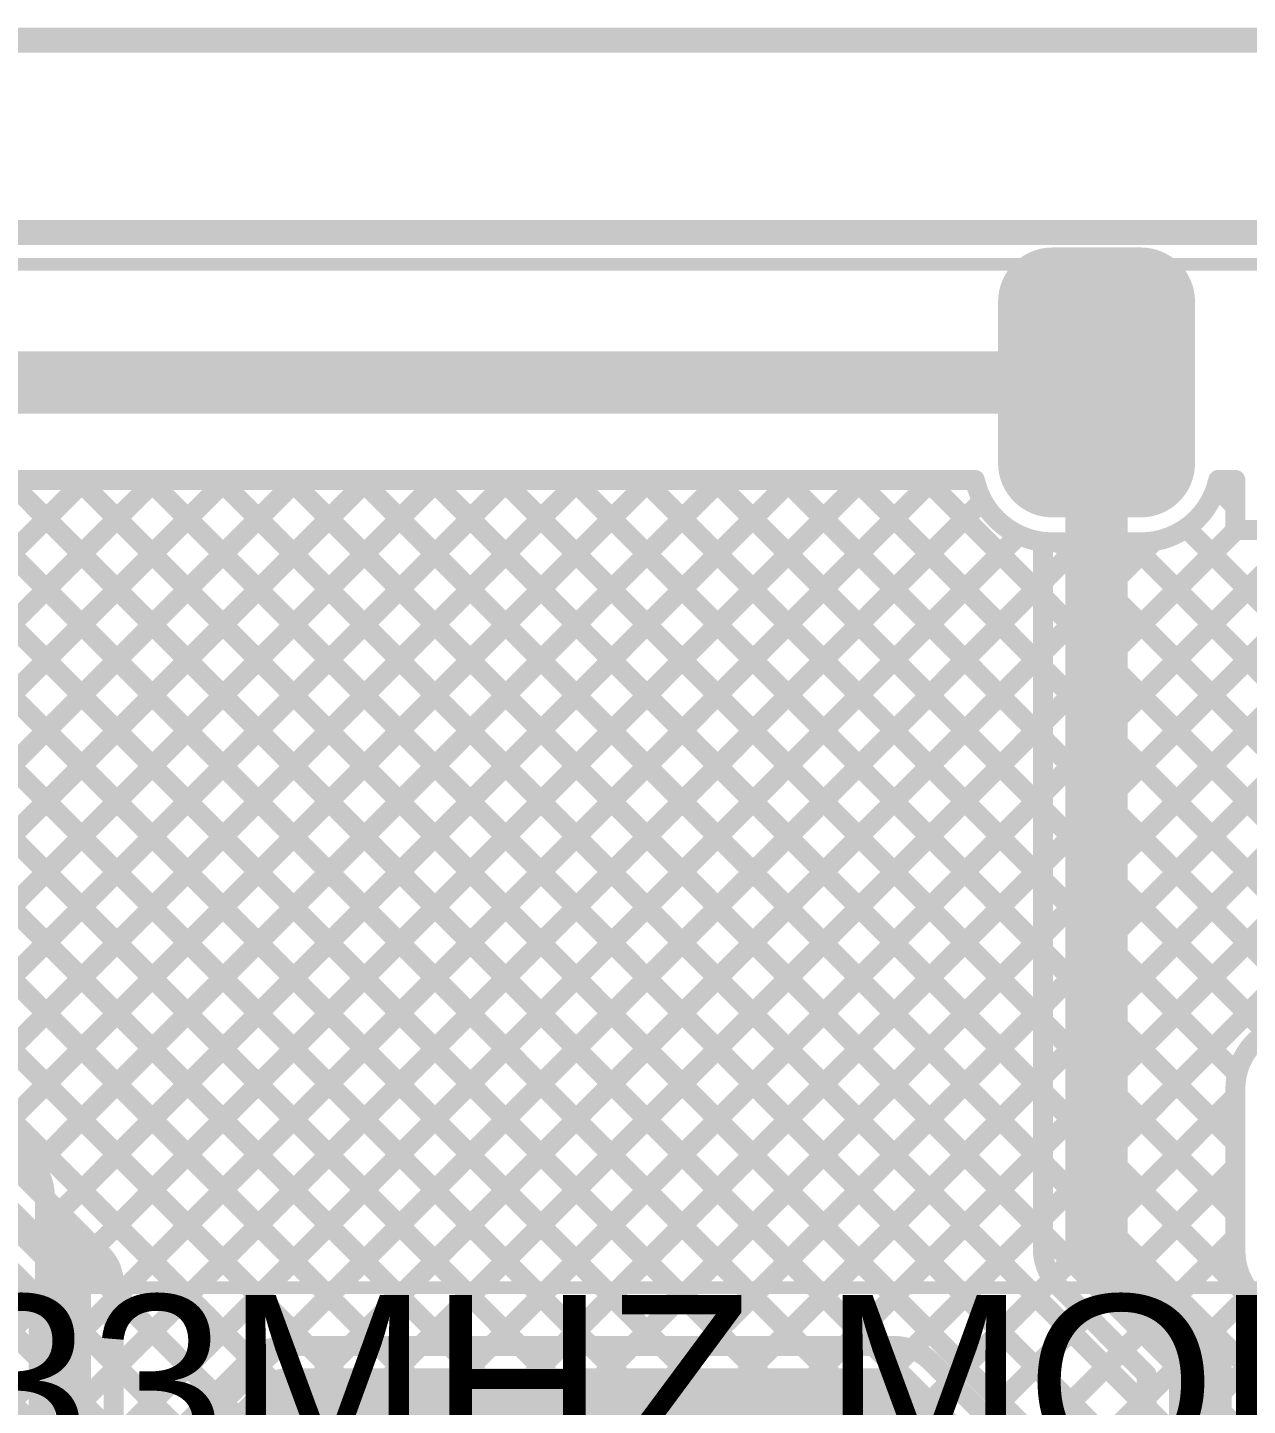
# Model space of a CAD drawing. Header units: millimetres. Extents: x -0.01 to 3.73, y -0.01 to 3.05.
# Drawn here: x 2.952 to 3.44, y 2.476 to 3.027 of the extents above; entities that cross this region are included whole.
import ezdxf

# ---------------------------------------------------------------- set-up
doc = ezdxf.new("R2010")
doc.units = ezdxf.units.MM
doc.header["$MEASUREMENT"] = 0
for name, color, linetype in [('BottomLayer', 5, 'Continuous'), ('BottomSolder', 6, 'Continuous'), ('Mechanical1', 6, 'Continuous'), ('Mechanical2', 216, 'Continuous'), ('MultiLayer', 9, 'Continuous'), ('PadHoleLayer', 156, 'Continuous'), ('TopLayer', 1, 'Continuous'), ('TopOverlay', 2, 'Continuous'), ('TopSolder', 216, 'Continuous')]:
    doc.layers.add(name, color=color, linetype=linetype)
doc.styles.add('Arial', font='', dxfattribs={"height": 0.2})
doc.styles.get('Arial').set_extended_font_data('Arial')

# ---------------------------------------------------------------- blocks, each defined once
blk = doc.blocks.new('SRX882_433MHZ_9')
at = {"layer": 'BottomLayer'}
h = blk.add_hatch(color=5, dxfattribs=at)
edge = h.paths.add_edge_path()
edge.add_arc((0.14133855, 0.0795276), 0.0177165, 90, 180)
edge.add_line((0.12362205, 0.0795276), (0.12362205, 0.0149606))
edge.add_arc((0.14133855, 0.0149606), 0.0177165, 180, 270)
edge.add_line((0.14133855, -0.0027559), (0.17677165, -0.0027559))
edge.add_arc((0.17677165, 0.0149606), 0.0177165, 270, 360)
edge.add_line((0.19448815, 0.0149606), (0.19448815, 0.0795276))
edge.add_arc((0.17677165, 0.0795276), 0.0177165, 0, 89.99999999999991)
edge.add_line((0.17677165, 0.0972441), (0.14133855, 0.0972441))
at = {"layer": 'BottomSolder'}
h = blk.add_hatch(color=6, dxfattribs=at)
edge = h.paths.add_edge_path()
edge.add_arc((0.14133855, 0.0795276), 0.0217165, 90, 180)
edge.add_line((0.11962205, 0.0795276), (0.11962205, 0.0149606))
edge.add_arc((0.14133855, 0.0149606), 0.0217165, 180, 270)
edge.add_line((0.14133855, -0.0067559), (0.17677165, -0.0067559))
edge.add_arc((0.17677165, 0.0149606), 0.0217165, 270, 360)
edge.add_line((0.19848815, 0.0149606), (0.19848815, 0.0795276))
edge.add_arc((0.17677165, 0.0795276), 0.0217165, 0, 90)
edge.add_line((0.17677165, 0.1012441), (0.14133855, 0.1012441))
at = {"layer": 'MultiLayer'}
h = blk.add_hatch(color=9, dxfattribs=at)
edge = h.paths.add_edge_path()
edge.add_arc((0.14133855, 0.0795276), 0.0177165, 90, 180)
edge.add_line((0.12362205, 0.0795276), (0.12362205, 0.0149606))
edge.add_arc((0.14133855, 0.0149606), 0.0177165, 180, 270)
edge.add_line((0.14133855, -0.0027559), (0.17677165, -0.0027559))
edge.add_arc((0.17677165, 0.0149606), 0.0177165, 270, 360)
edge.add_line((0.19448815, 0.0149606), (0.19448815, 0.0795276))
edge.add_arc((0.17677165, 0.0795276), 0.0177165, 0, 89.99999999999991)
edge.add_line((0.17677165, 0.0972441), (0.14133855, 0.0972441))
at = {"layer": 'PadHoleLayer'}
h = blk.add_hatch(color=156, dxfattribs=at)
edge = h.paths.add_edge_path()
edge.add_arc((0.1590551, 0.0472441), 0.019685, 0, 360)
at = {"layer": 'TopLayer'}
h = blk.add_hatch(color=1, dxfattribs=at)
edge = h.paths.add_edge_path()
edge.add_arc((0.14133855, 0.0795276), 0.0177165, 90, 180)
edge.add_line((0.12362205, 0.0795276), (0.12362205, 0.0149606))
edge.add_arc((0.14133855, 0.0149606), 0.0177165, 180, 270)
edge.add_line((0.14133855, -0.0027559), (0.17677165, -0.0027559))
edge.add_arc((0.17677165, 0.0149606), 0.0177165, 270, 360)
edge.add_line((0.19448815, 0.0149606), (0.19448815, 0.0795276))
edge.add_arc((0.17677165, 0.0795276), 0.0177165, 0, 89.99999999999991)
edge.add_line((0.17677165, 0.0972441), (0.14133855, 0.0972441))
at = {"layer": 'TopSolder'}
h = blk.add_hatch(color=216, dxfattribs=at)
edge = h.paths.add_edge_path()
edge.add_arc((0.14133855, 0.0795276), 0.0217165, 90, 180)
edge.add_line((0.11962205, 0.0795276), (0.11962205, 0.0149606))
edge.add_arc((0.14133855, 0.0149606), 0.0217165, 180, 270)
edge.add_line((0.14133855, -0.0067559), (0.17677165, -0.0067559))
edge.add_arc((0.17677165, 0.0149606), 0.0217165, 270, 360)
edge.add_line((0.19848815, 0.0149606), (0.19848815, 0.0795276))
edge.add_arc((0.17677165, 0.0795276), 0.0217165, 0, 90)
edge.add_line((0.17677165, 0.1012441), (0.14133855, 0.1012441))
at = {"layer": 'TopOverlay', "const_width": 0.005}
for points in [[(1.3779528, 0.4094488), (0, 0.4094488)], [(1.3779528, 0), (0, 0)]]:
    blk.add_lwpolyline(points, dxfattribs=at)

msp = doc.modelspace()

# ---------------------------------------------------------------- linework, layer by layer
at = {"layer": 'BottomLayer'}
for points, const_width in [([(3.3795197, 2.5384803), (3.3795197, 2.885)], 0.025), ([(2.6805751, 2.846), (3.3308059, 2.846)], 0.008), ([(2.6890496, 2.846), (3.1027318, 2.4323178)], 0.008), ([(2.7173339, 2.846), (3.1278874, 2.4354465)], 0.008), ([(2.7456182, 2.846), (3.1794367, 2.4121815)], 0.008), ([(2.7739025, 2.846), (3.1929719, 2.4269306)], 0.008), ([(2.8021868, 2.846), (3.212945, 2.4352418)], 0.008), ([(2.8274871, 2.6989184), (2.9745687, 2.846)], 0.008), ([(2.8304711, 2.846), (3.2506063, 2.4258648)], 0.008), ([(2.8416293, 2.6847763), (3.002853, 2.846)], 0.008), ([(2.8557714, 2.6706341), (3.0311373, 2.846)], 0.008), ([(2.8587554, 2.846), (3.2849857, 2.4197697)], 0.008), ([(2.8699136, 2.656492), (3.0594216, 2.846)], 0.008), ([(2.8840557, 2.6423498), (3.0877059, 2.846)], 0.008), ([(2.8870397, 2.846), (3.3013246, 2.4317151)], 0.008), ([(2.8981979, 2.6282077), (3.1159902, 2.846)], 0.008), ([(2.91234, 2.6140655), (3.1442745, 2.846)], 0.008), ([(2.915324, 2.846), (3.3256081, 2.4357159)], 0.008), ([(2.9264822, 2.5999234), (3.1725588, 2.846)], 0.008), ([(2.9406243, 2.5857812), (3.2008431, 2.846)], 0.008), ([(2.9436083, 2.846), (3.3750398, 2.4145685)], 0.008), ([(2.9545488, 2.5714214), (3.2291274, 2.846)], 0.008), ([(2.9585, 2.4905197), (3.3139803, 2.846)], 0.008), ([(2.9585, 2.5470883), (3.2574117, 2.846)], 0.008), ([(2.9585, 2.518804), (3.285696, 2.846)], 0.008), ([(2.9718926, 2.846), (3.3882491, 2.4296435)], 0.008), ([(3.0001769, 2.846), (3.3995709, 2.446606)], 0.008), ([(3.0284612, 2.846), (3.3995709, 2.4748903)], 0.008), ([(3.0567455, 2.846), (3.3580197, 2.5447258)], 0.008), ([(3.0850298, 2.846), (3.3580197, 2.5730101)], 0.008), ([(3.1133141, 2.846), (3.3580197, 2.6012944)], 0.008), ([(3.1415984, 2.846), (3.3580197, 2.6295787)], 0.008), ([(3.1698827, 2.846), (3.3580197, 2.657863)], 0.008), ([(3.198167, 2.846), (3.3580197, 2.6861473)], 0.008), ([(3.2264513, 2.846), (3.3580197, 2.7144316)], 0.008), ([(3.2547356, 2.846), (3.3580197, 2.7427159)], 0.008), ([(3.2830199, 2.846), (3.3580197, 2.7710002)], 0.008), ([(3.3113042, 2.846), (3.3580197, 2.7992845)], 0.008), ([(2.9585, 2.4622354), (3.333901, 2.8376364)], 0.008), ([(2.9585, 2.4339511), (3.348482, 2.8239331)], 0.008), ([(3.3580197, 2.5384803), (3.3580197, 2.8212265)], 0.008), ([(2.7212028, 2.8052028), (2.9522028, 2.5742028)], 0.008), ([(2.9585, 2.4056668), (3.3580197, 2.8051865)], 0.008), ([(2.9585, 2.3773825), (3.3580197, 2.7769022)], 0.008), ([(2.9585, 2.3490982), (3.3580197, 2.7486179)], 0.008), ([(2.9585, 2.3208139), (3.3580197, 2.7203336)], 0.008), ([(3.0927199, 2.4267495), (3.3580197, 2.6920493)], 0.008), ([(3.1294522, 2.4351975), (3.3580197, 2.663765)], 0.008), ([(3.1493444, 2.4268054), (3.3580197, 2.6354807)], 0.008), ([(3.1628161, 2.4119928), (3.3580197, 2.6071964)], 0.008), ([(3.2146023, 2.4354947), (3.3580197, 2.5789121)], 0.008), ([(2.9585, 2.27963), (2.9585, 2.559)], 0.008), ([(3.2396222, 2.4322303), (3.3580197, 2.5506278)], 0.008), ([(2.9585, 2.5482653), (3.0859484, 2.4208169)], 0.008), ([(3.3795197, 2.5384803), (3.4210709, 2.4969291)], 0.025), ([(3.2563388, 2.4206626), (3.3618737, 2.5261975)], 0.008), ([(3.3643169, 2.5232775), (3.3995709, 2.4880235)], 0.008), ([(2.9585, 2.519981), (3.0752947, 2.4031863)], 0.008), ([(3.2669229, 2.4029624), (3.3757774, 2.5118169)], 0.008), ([(3.4210709, 2.3875591), (3.4210709, 2.4969291)], 0.025), ([(3.3277154, 2.4354706), (3.3899196, 2.4976748)], 0.008), ([(2.9585, 2.4916967), (3.0740717, 2.376125)], 0.008), ([(3.3995709, 2.436407), (3.3995709, 2.4880235)], 0.008), ([(3.3481607, 2.4276316), (3.3995709, 2.4790418)], 0.008)]:
    msp.add_lwpolyline(points, dxfattribs=dict(at, const_width=const_width))
for points, const_width in [([(3.3732697, 2.885, 1), (3.3857697, 2.885, 1)], 0.0125), ([(2.9698926, 2.846, 1), (2.9738926, 2.846, 1)], 0.004), ([(2.9725687, 2.846, 1), (2.9765687, 2.846, 1)], 0.004), ([(2.9981769, 2.846, 1), (3.0021769, 2.846, 1)], 0.004), ([(3.000853, 2.846, 1), (3.004853, 2.846, 1)], 0.004), ([(3.0264612, 2.846, 1), (3.0304612, 2.846, 1)], 0.004), ([(3.0291373, 2.846, 1), (3.0331373, 2.846, 1)], 0.004), ([(3.0547455, 2.846, 1), (3.0587455, 2.846, 1)], 0.004), ([(3.0574216, 2.846, 1), (3.0614216, 2.846, 1)], 0.004), ([(3.0830298, 2.846, 1), (3.0870298, 2.846, 1)], 0.004), ([(3.0857059, 2.846, 1), (3.0897059, 2.846, 1)], 0.004), ([(3.1113141, 2.846, 1), (3.1153141, 2.846, 1)], 0.004), ([(3.1139902, 2.846, 1), (3.1179902, 2.846, 1)], 0.004), ([(3.1395984, 2.846, 1), (3.1435984, 2.846, 1)], 0.004), ([(3.1422745, 2.846, 1), (3.1462745, 2.846, 1)], 0.004), ([(3.1678827, 2.846, 1), (3.1718827, 2.846, 1)], 0.004), ([(3.1705588, 2.846, 1), (3.1745588, 2.846, 1)], 0.004), ([(3.196167, 2.846, 1), (3.200167, 2.846, 1)], 0.004), ([(3.1988431, 2.846, 1), (3.2028431, 2.846, 1)], 0.004), ([(3.2244513, 2.846, 1), (3.2284513, 2.846, 1)], 0.004), ([(3.2271274, 2.846, 1), (3.2311274, 2.846, 1)], 0.004), ([(3.2527356, 2.846, 1), (3.2567356, 2.846, 1)], 0.004), ([(3.2554117, 2.846, 1), (3.2594117, 2.846, 1)], 0.004), ([(3.2810199, 2.846, 1), (3.2850199, 2.846, 1)], 0.004), ([(3.283696, 2.846, 1), (3.287696, 2.846, 1)], 0.004), ([(3.3093042, 2.846, 1), (3.3133042, 2.846, 1)], 0.004), ([(3.3119803, 2.846, 1), (3.3159803, 2.846, 1)], 0.004), ([(3.3288059, 2.846, 1), (3.3328059, 2.846, 1)], 0.004), ([(3.3288059, 2.846, 1), (3.3328059, 2.846, 1)], 0.004), ([(3.331901, 2.8376364, 1), (3.335901, 2.8376364, 1)], 0.004), ([(3.346482, 2.8239331, 1), (3.350482, 2.8239331, 1)], 0.004), ([(3.3560197, 2.8212265, 1), (3.3600197, 2.8212265, 1)], 0.004), ([(3.3560197, 2.8212265, 1), (3.3600197, 2.8212265, 1)], 0.004), ([(3.3560197, 2.8051865, 1), (3.3600197, 2.8051865, 1)], 0.004), ([(3.3560197, 2.7992845, 1), (3.3600197, 2.7992845, 1)], 0.004), ([(3.3560197, 2.7769022, 1), (3.3600197, 2.7769022, 1)], 0.004), ([(3.3560197, 2.7710002, 1), (3.3600197, 2.7710002, 1)], 0.004), ([(3.3560197, 2.7486179, 1), (3.3600197, 2.7486179, 1)], 0.004), ([(3.3560197, 2.7427159, 1), (3.3600197, 2.7427159, 1)], 0.004), ([(3.3560197, 2.7203336, 1), (3.3600197, 2.7203336, 1)], 0.004), ([(3.3560197, 2.7144316, 1), (3.3600197, 2.7144316, 1)], 0.004), ([(3.3560197, 2.6920493, 1), (3.3600197, 2.6920493, 1)], 0.004), ([(3.3560197, 2.6861473, 1), (3.3600197, 2.6861473, 1)], 0.004), ([(3.3560197, 2.663765, 1), (3.3600197, 2.663765, 1)], 0.004), ([(3.3560197, 2.657863, 1), (3.3600197, 2.657863, 1)], 0.004), ([(3.3560197, 2.6354807, 1), (3.3600197, 2.6354807, 1)], 0.004), ([(3.3560197, 2.6295787, 1), (3.3600197, 2.6295787, 1)], 0.004), ([(3.3560197, 2.6071964, 1), (3.3600197, 2.6071964, 1)], 0.004), ([(3.3560197, 2.6012944, 1), (3.3600197, 2.6012944, 1)], 0.004), ([(3.3560197, 2.5789121, 1), (3.3600197, 2.5789121, 1)], 0.004), ([(2.9502028, 2.5742028, 1), (2.9542028, 2.5742028, 1)], 0.004), ([(2.9502028, 2.5742028, 1), (2.9542028, 2.5742028, 1)], 0.004), ([(2.9502028, 2.5742028, 1), (2.9542028, 2.5742028, 1)], 0.004), ([(2.9525488, 2.5714214, 1), (2.9565488, 2.5714214, 1)], 0.004), ([(3.3560197, 2.5730101, 1), (3.3600197, 2.5730101, 1)], 0.004), ([(2.9565, 2.559, 1), (2.9605, 2.559, 1)], 0.004), ([(2.9565, 2.559, 1), (2.9605, 2.559, 1)], 0.004), ([(2.9565, 2.559, 1), (2.9605, 2.559, 1)], 0.004), ([(3.3560197, 2.5506278, 1), (3.3600197, 2.5506278, 1)], 0.004), ([(2.9565, 2.5482653, 1), (2.9605, 2.5482653, 1)], 0.004), ([(2.9565, 2.5470883, 1), (2.9605, 2.5470883, 1)], 0.004), ([(3.3560197, 2.5447258, 1), (3.3600197, 2.5447258, 1)], 0.004), ([(3.3732697, 2.5384803, 1), (3.3857697, 2.5384803, 1)], 0.0125), ([(3.3732697, 2.5384803, 1), (3.3857697, 2.5384803, 1)], 0.0125), ([(3.3560197, 2.5384803, 1), (3.3600197, 2.5384803, 1)], 0.004), ([(3.3560197, 2.5384803, 1), (3.3600197, 2.5384803, 1)], 0.004), ([(3.3560197, 2.5384803, 1), (3.3600197, 2.5384803, 1)], 0.004), ([(3.3598737, 2.5261975, 1), (3.3638737, 2.5261975, 1)], 0.004), ([(3.3623169, 2.5232775, 1), (3.3663169, 2.5232775, 1)], 0.004), ([(3.3623169, 2.5232775, 1), (3.3663169, 2.5232775, 1)], 0.004), ([(3.3623169, 2.5232775, 1), (3.3663169, 2.5232775, 1)], 0.004), ([(2.9565, 2.519981, 1), (2.9605, 2.519981, 1)], 0.004), ([(2.9565, 2.518804, 1), (2.9605, 2.518804, 1)], 0.004), ([(3.3737774, 2.5118169, 1), (3.3777774, 2.5118169, 1)], 0.004), ([(3.4148209, 2.4969291, 1), (3.4273209, 2.4969291, 1)], 0.0125), ([(3.4148209, 2.4969291, 1), (3.4273209, 2.4969291, 1)], 0.0125), ([(3.3879196, 2.4976748, 1), (3.3919196, 2.4976748, 1)], 0.004), ([(2.9565, 2.4916967, 1), (2.9605, 2.4916967, 1)], 0.004), ([(2.9565, 2.4905197, 1), (2.9605, 2.4905197, 1)], 0.004), ([(3.3975709, 2.4880235, 1), (3.4015709, 2.4880235, 1)], 0.004), ([(3.3975709, 2.4880235, 1), (3.4015709, 2.4880235, 1)], 0.004), ([(3.3975709, 2.4790418, 1), (3.4015709, 2.4790418, 1)], 0.004), ([(3.3975709, 2.4748903, 1), (3.4015709, 2.4748903, 1)], 0.004)]:
    msp.add_lwpolyline(points, format="xyb", close=True, dxfattribs=dict(at, const_width=const_width))
at = {"layer": 'BottomLayer', "const_width": 0.008}
for points in [[(3.3580197, 2.8212265, -0.319732522674982), (3.3308059, 2.846)], [(2.9522028, 2.5742028, -0.198912367379658), (2.9585, 2.559)], [(2.9522028, 2.5742028, -0.198912367379658), (2.9585, 2.559)], [(3.3643169, 2.5232775, -0.198912367379658), (3.3580197, 2.5384803)], [(3.3643169, 2.5232775, -0.198912367379658), (3.3580197, 2.5384803)]]:
    msp.add_lwpolyline(points, format="xyb", dxfattribs=at)
at = {"layer": 'Mechanical1', "const_width": 0.01}
msp.add_lwpolyline([(2.0004385, 3.022), (3.621, 3.022)], dxfattribs=at)
at = {"layer": 'Mechanical2', "const_width": 0.01}
msp.add_lwpolyline([(-1e-07, 2.945), (3.621, 2.945)], dxfattribs=at)
at = {"layer": 'TopLayer'}
for points, const_width in [([(2.936, 2.885), (3.3795197, 2.885)], 0.025), ([(3.3795197, 2.825), (3.3795197, 2.885)], 0.01), ([(2.7795687, 2.651), (2.9745687, 2.846)], 0.008), ([(2.807853, 2.651), (3.002853, 2.846)], 0.008), ([(2.8361373, 2.651), (3.0311373, 2.846)], 0.008), ([(2.8639045, 2.6504829), (3.0594216, 2.846)], 0.008), ([(2.8794594, 2.6377535), (3.0877059, 2.846)], 0.008), ([(2.8936016, 2.6236114), (3.1159902, 2.846)], 0.008), ([(2.9077437, 2.6094692), (3.1442745, 2.846)], 0.008), ([(2.9218859, 2.5953271), (3.1725588, 2.846)], 0.008), ([(2.9274056, 2.846), (3.3308059, 2.846)], 0.008), ([(2.936028, 2.5811849), (3.2008431, 2.846)], 0.008), ([(2.9436083, 2.846), (3.2901083, 2.4995)], 0.008), ([(2.9501702, 2.5670428), (3.2291274, 2.846)], 0.008), ([(2.9643123, 2.5529006), (3.2574117, 2.846)], 0.008), ([(2.9718926, 2.846), (3.3882491, 2.4296435)], 0.008), ([(2.9784545, 2.5387585), (3.285696, 2.846)], 0.008), ([(2.986, 2.5180197), (3.3139803, 2.846)], 0.008), ([(3.0001769, 2.846), (3.4071069, 2.43907)], 0.008), ([(3.0284612, 2.846), (3.4355272, 2.438934)], 0.008), ([(3.0567455, 2.846), (3.4727008, 2.4300447)], 0.008), ([(3.0850298, 2.846), (3.4951006, 2.4359292)], 0.008), ([(3.1133141, 2.846), (3.5233849, 2.4359292)], 0.008), ([(3.1415984, 2.846), (3.4350866, 2.5525118)], 0.008), ([(3.1698827, 2.846), (3.4350866, 2.5807961)], 0.008), ([(3.198167, 2.846), (3.4357832, 2.6083838)], 0.008), ([(3.2264513, 2.846), (3.4475386, 2.6249127)], 0.008), ([(3.2547356, 2.846), (3.4580197, 2.6427159)], 0.008), ([(3.2830199, 2.846), (3.4580197, 2.6710002)], 0.008), ([(3.3113042, 2.846), (3.4580197, 2.6992845)], 0.008), ([(3.4274311, 2.8430103), (3.4350866, 2.8353548)], 0.008), ([(3.4282335, 2.846), (3.4350866, 2.846)], 0.008), ([(3.4350866, 2.826), (3.4350866, 2.846)], 0.008), ([(2.9213648, 2.8399592), (3.261824, 2.4995)], 0.008), ([(2.986, 2.4897354), (3.333901, 2.8376364)], 0.008), ([(2.9072227, 2.8258171), (3.2335397, 2.4995)], 0.008), ([(3.1089018, 2.4995), (3.4354018, 2.826)], 0.008), ([(3.1371861, 2.4995), (3.4636861, 2.826)], 0.008), ([(3.1654704, 2.4995), (3.4919704, 2.826)], 0.008), ([(3.1937547, 2.4995), (3.5202547, 2.826)], 0.008), ([(3.222039, 2.4995), (3.548, 2.825461)], 0.008), ([(3.4154241, 2.826733), (3.4893758, 2.7527814)], 0.008), ([(3.4350866, 2.826), (3.5239528, 2.826)], 0.008), ([(2.986, 2.4614511), (3.348482, 2.8239331)], 0.008), ([(3.0521425, 2.4993093), (3.3738332, 2.821)], 0.008), ([(3.0806175, 2.4995), (3.402569, 2.8214515)], 0.008), ([(3.3618031, 2.821), (3.3972363, 2.821)], 0.008), ([(3.3645885, 2.821), (3.4614376, 2.7241509)], 0.008), ([(3.3928728, 2.821), (3.4752336, 2.7386392)], 0.008), ([(2.8930805, 2.8116749), (3.2052554, 2.4995)], 0.008), ([(2.8789384, 2.7975328), (3.1769711, 2.4995)], 0.008), ([(2.8647962, 2.7833906), (3.1486868, 2.4995)], 0.008), ([(2.8504389, 2.7694636), (3.1204025, 2.4995)], 0.008), ([(2.7695496, 2.7655), (3.0408566, 2.494193)], 0.008), ([(2.7978339, 2.7655), (3.0638339, 2.4995)], 0.008), ([(2.8261182, 2.7655), (3.0921182, 2.4995)], 0.008), ([(3.2503233, 2.4995), (3.4580197, 2.7071964)], 0.008), ([(3.2786076, 2.4995), (3.4580197, 2.6789121)], 0.008), ([(3.3055301, 2.4981382), (3.4580197, 2.6506278)], 0.008), ([(2.8706124, 2.6466006), (2.9815734, 2.5356396)], 0.008), ([(2.8599998, 2.636), (2.971, 2.5249998)], 0.012), ([(2.8009124, 2.621), (2.956, 2.4659124)], 0.008), ([(2.8291967, 2.621), (2.956, 2.4941967)], 0.008), ([(2.8537866, 2.621), (2.956, 2.5187866)], 0.008), ([(3.3210409, 2.4853647), (3.4350866, 2.5994104)], 0.008), ([(3.4350866, 2.5377559), (3.4350866, 2.6023229)], 0.008), ([(3.335183, 2.4712225), (3.4350866, 2.5711261)], 0.008), ([(3.3425709, 2.4503261), (3.4350866, 2.5428418)], 0.008), ([(2.971, 2.408), (2.971, 2.5249999)], 0.012), ([(2.986, 2.4345), (2.986, 2.5249998)], 0.008), ([(2.862696, 2.423), (2.956, 2.516304)], 0.008), ([(2.956, 2.4345), (2.956, 2.5187866)], 0.008), ([(2.986, 2.5207653), (3.0266799, 2.4800855)], 0.008), ([(3.3481607, 2.4276316), (3.4412347, 2.5207056)], 0.008), ([(3.3620578, 2.4132444), (3.4599193, 2.5111059)], 0.008), ([(3.055, 2.4995), (3.298, 2.4995)], 0.008), ([(2.986, 2.492481), (3.0128912, 2.4655898)], 0.008), ([(3.0157972, 2.4692028), (3.0397972, 2.4932028)], 0.008), ([(3.3132028, 2.4932028), (3.3362737, 2.4701319)], 0.008), ([(2.8909803, 2.423), (2.956, 2.4880197)], 0.008), ([(3.031, 2.454), (3.055, 2.478)], 0.025), ([(3.055, 2.478), (3.298, 2.478)], 0.025), ([(3.298, 2.478), (3.3210709, 2.4549291)], 0.025)]:
    msp.add_lwpolyline(points, dxfattribs=dict(at, const_width=const_width))
for points, const_width in [([(3.3732697, 2.885, 1), (3.3857697, 2.885, 1)], 0.0125), ([(3.3770197, 2.885, 1), (3.3820197, 2.885, 1)], 0.005), ([(2.9698926, 2.846, 1), (2.9738926, 2.846, 1)], 0.004), ([(2.9725687, 2.846, 1), (2.9765687, 2.846, 1)], 0.004), ([(2.9981769, 2.846, 1), (3.0021769, 2.846, 1)], 0.004), ([(3.000853, 2.846, 1), (3.004853, 2.846, 1)], 0.004), ([(3.0264612, 2.846, 1), (3.0304612, 2.846, 1)], 0.004), ([(3.0291373, 2.846, 1), (3.0331373, 2.846, 1)], 0.004), ([(3.0547455, 2.846, 1), (3.0587455, 2.846, 1)], 0.004), ([(3.0574216, 2.846, 1), (3.0614216, 2.846, 1)], 0.004), ([(3.0830298, 2.846, 1), (3.0870298, 2.846, 1)], 0.004), ([(3.0857059, 2.846, 1), (3.0897059, 2.846, 1)], 0.004), ([(3.1113141, 2.846, 1), (3.1153141, 2.846, 1)], 0.004), ([(3.1139902, 2.846, 1), (3.1179902, 2.846, 1)], 0.004), ([(3.1395984, 2.846, 1), (3.1435984, 2.846, 1)], 0.004), ([(3.1422745, 2.846, 1), (3.1462745, 2.846, 1)], 0.004), ([(3.1678827, 2.846, 1), (3.1718827, 2.846, 1)], 0.004), ([(3.1705588, 2.846, 1), (3.1745588, 2.846, 1)], 0.004), ([(3.196167, 2.846, 1), (3.200167, 2.846, 1)], 0.004), ([(3.1988431, 2.846, 1), (3.2028431, 2.846, 1)], 0.004), ([(3.2244513, 2.846, 1), (3.2284513, 2.846, 1)], 0.004), ([(3.2271274, 2.846, 1), (3.2311274, 2.846, 1)], 0.004), ([(3.2527356, 2.846, 1), (3.2567356, 2.846, 1)], 0.004), ([(3.2554117, 2.846, 1), (3.2594117, 2.846, 1)], 0.004), ([(3.2810199, 2.846, 1), (3.2850199, 2.846, 1)], 0.004), ([(3.283696, 2.846, 1), (3.287696, 2.846, 1)], 0.004), ([(3.3093042, 2.846, 1), (3.3133042, 2.846, 1)], 0.004), ([(3.3119803, 2.846, 1), (3.3159803, 2.846, 1)], 0.004), ([(3.3288059, 2.846, 1), (3.3328059, 2.846, 1)], 0.004), ([(3.3288059, 2.846, 1), (3.3328059, 2.846, 1)], 0.004), ([(3.4254311, 2.8430103, 1), (3.4294311, 2.8430103, 1)], 0.004), ([(3.4262335, 2.846, 1), (3.4302335, 2.846, 1)], 0.004), ([(3.4262335, 2.846, 1), (3.4302335, 2.846, 1)], 0.004), ([(3.4330866, 2.846, 1), (3.4370866, 2.846, 1)], 0.004), ([(3.4330866, 2.846, 1), (3.4370866, 2.846, 1)], 0.004), ([(3.331901, 2.8376364, 1), (3.335901, 2.8376364, 1)], 0.004), ([(3.4330866, 2.8353548, 1), (3.4370866, 2.8353548, 1)], 0.004), ([(3.3770197, 2.825, 1), (3.3820197, 2.825, 1)], 0.005), ([(3.4134241, 2.826733, 1), (3.4174241, 2.826733, 1)], 0.004), ([(3.4330866, 2.826, 1), (3.4370866, 2.826, 1)], 0.004), ([(3.4330866, 2.826, 1), (3.4370866, 2.826, 1)], 0.004), ([(3.4334018, 2.826, 1), (3.4374018, 2.826, 1)], 0.004), ([(3.346482, 2.8239331, 1), (3.350482, 2.8239331, 1)], 0.004), ([(3.3598031, 2.821, 1), (3.3638031, 2.821, 1)], 0.004), ([(3.3598031, 2.821, 1), (3.3638031, 2.821, 1)], 0.004), ([(3.3625885, 2.821, 1), (3.3665885, 2.821, 1)], 0.004), ([(3.3718332, 2.821, 1), (3.3758332, 2.821, 1)], 0.004), ([(3.3908728, 2.821, 1), (3.3948728, 2.821, 1)], 0.004), ([(3.3952363, 2.821, 1), (3.3992363, 2.821, 1)], 0.004), ([(3.3952363, 2.821, 1), (3.3992363, 2.821, 1)], 0.004), ([(3.400569, 2.8214515, 1), (3.404569, 2.8214515, 1)], 0.004), ([(3.4337832, 2.6083838, 1), (3.4377832, 2.6083838, 1)], 0.004), ([(3.4330866, 2.6023229, 1), (3.4370866, 2.6023229, 1)], 0.004), ([(3.4330866, 2.6023229, 1), (3.4370866, 2.6023229, 1)], 0.004), ([(3.4330866, 2.5994104, 1), (3.4370866, 2.5994104, 1)], 0.004), ([(3.4330866, 2.5807961, 1), (3.4370866, 2.5807961, 1)], 0.004), ([(3.4330866, 2.5711261, 1), (3.4370866, 2.5711261, 1)], 0.004), ([(2.9481702, 2.5670428, 1), (2.9521702, 2.5670428, 1)], 0.004), ([(2.9623123, 2.5529006, 1), (2.9663123, 2.5529006, 1)], 0.004), ([(3.4330866, 2.5525118, 1), (3.4370866, 2.5525118, 1)], 0.004), ([(2.9764545, 2.5387585, 1), (2.9804545, 2.5387585, 1)], 0.004), ([(3.4330866, 2.5428418, 1), (3.4370866, 2.5428418, 1)], 0.004), ([(3.4330866, 2.5377559, 1), (3.4370866, 2.5377559, 1)], 0.004), ([(3.4330866, 2.5377559, 1), (3.4370866, 2.5377559, 1)], 0.004), ([(2.9795734, 2.5356396, 1), (2.9835734, 2.5356396, 1)], 0.004), ([(2.9795734, 2.5356396, 1), (2.9835734, 2.5356396, 1)], 0.004), ([(2.9796066, 2.5356064, 1), (2.9836066, 2.5356064, 1)], 0.004), ([(2.968, 2.5249999, 1), (2.974, 2.5249999, 1)], 0.006), ([(2.968, 2.5249998, 1), (2.974, 2.5249998, 1)], 0.006), ([(2.984, 2.5249999, 1), (2.988, 2.5249999, 1)], 0.004), ([(2.984, 2.5249998, 1), (2.988, 2.5249998, 1)], 0.004), ([(2.984, 2.5249998, 1), (2.988, 2.5249998, 1)], 0.004), ([(2.954, 2.5187866, 1), (2.958, 2.5187866, 1)], 0.004), ([(2.954, 2.5187866, 1), (2.958, 2.5187866, 1)], 0.004), ([(2.954, 2.516304, 1), (2.958, 2.516304, 1)], 0.004), ([(2.984, 2.5207653, 1), (2.988, 2.5207653, 1)], 0.004), ([(2.984, 2.5180197, 1), (2.988, 2.5180197, 1)], 0.004), ([(3.4392347, 2.5207056, 1), (3.4432347, 2.5207056, 1)], 0.004), ([(3.0501425, 2.4993093, 1), (3.0541425, 2.4993093, 1)], 0.004), ([(3.053, 2.4995, 1), (3.057, 2.4995, 1)], 0.004), ([(3.053, 2.4995, 1), (3.057, 2.4995, 1)], 0.004), ([(3.053, 2.4995, 1), (3.057, 2.4995, 1)], 0.004), ([(3.0618339, 2.4995, 1), (3.0658339, 2.4995, 1)], 0.004), ([(3.0786175, 2.4995, 1), (3.0826175, 2.4995, 1)], 0.004), ([(3.0901182, 2.4995, 1), (3.0941182, 2.4995, 1)], 0.004), ([(3.1069018, 2.4995, 1), (3.1109018, 2.4995, 1)], 0.004), ([(3.1184025, 2.4995, 1), (3.1224025, 2.4995, 1)], 0.004), ([(3.1351861, 2.4995, 1), (3.1391861, 2.4995, 1)], 0.004), ([(3.1466868, 2.4995, 1), (3.1506868, 2.4995, 1)], 0.004), ([(3.1634704, 2.4995, 1), (3.1674704, 2.4995, 1)], 0.004), ([(3.1749711, 2.4995, 1), (3.1789711, 2.4995, 1)], 0.004), ([(3.1917547, 2.4995, 1), (3.1957547, 2.4995, 1)], 0.004), ([(3.2032554, 2.4995, 1), (3.2072554, 2.4995, 1)], 0.004), ([(3.220039, 2.4995, 1), (3.224039, 2.4995, 1)], 0.004), ([(3.2315397, 2.4995, 1), (3.2355397, 2.4995, 1)], 0.004), ([(3.2483233, 2.4995, 1), (3.2523233, 2.4995, 1)], 0.004), ([(3.259824, 2.4995, 1), (3.263824, 2.4995, 1)], 0.004), ([(3.2766076, 2.4995, 1), (3.2806076, 2.4995, 1)], 0.004), ([(3.2881083, 2.4995, 1), (3.2921083, 2.4995, 1)], 0.004), ([(3.296, 2.4995, 1), (3.3, 2.4995, 1)], 0.004), ([(3.296, 2.4995, 1), (3.3, 2.4995, 1)], 0.004), ([(3.296, 2.4995, 1), (3.3, 2.4995, 1)], 0.004), ([(2.954, 2.4941967, 1), (2.958, 2.4941967, 1)], 0.004), ([(3.0388566, 2.494193, 1), (3.0428566, 2.494193, 1)], 0.004), ([(3.3035301, 2.4981382, 1), (3.3075301, 2.4981382, 1)], 0.004), ([(2.984, 2.492481, 1), (2.988, 2.492481, 1)], 0.004), ([(2.984, 2.4897354, 1), (2.988, 2.4897354, 1)], 0.004), ([(3.0377972, 2.4932028, 1), (3.0417972, 2.4932028, 1)], 0.004), ([(3.0377972, 2.4932028, 1), (3.0417972, 2.4932028, 1)], 0.004), ([(3.0377972, 2.4932028, 1), (3.0417972, 2.4932028, 1)], 0.004), ([(3.3112028, 2.4932028, 1), (3.3152028, 2.4932028, 1)], 0.004), ([(3.3112028, 2.4932028, 1), (3.3152028, 2.4932028, 1)], 0.004), ([(3.3112028, 2.4932028, 1), (3.3152028, 2.4932028, 1)], 0.004), ([(2.954, 2.4880197, 1), (2.958, 2.4880197, 1)], 0.004), ([(3.04875, 2.478, 1), (3.06125, 2.478, 1)], 0.0125), ([(3.04875, 2.478, 1), (3.06125, 2.478, 1)], 0.0125), ([(3.29175, 2.478, 1), (3.30425, 2.478, 1)], 0.0125), ([(3.29175, 2.478, 1), (3.30425, 2.478, 1)], 0.0125), ([(3.3190409, 2.4853647, 1), (3.3230409, 2.4853647, 1)], 0.004), ([(3.0246799, 2.4800855, 1), (3.0286799, 2.4800855, 1)], 0.004)]:
    msp.add_lwpolyline(points, format="xyb", close=True, dxfattribs=dict(at, const_width=const_width))
at = {"layer": 'TopLayer', "const_width": 0.008}
for points in [[(3.3618031, 2.821, -0.3530096407378112), (3.3308059, 2.846)], [(3.4282335, 2.846, -0.3530096407378112), (3.3972363, 2.821)], [(3.4350866, 2.6023229, -0.3731826832654946), (3.4580197, 2.6287702)], [(3.4618031, 2.5110394, -0.4142135623730951), (3.4350866, 2.5377559)], [(2.9815734, 2.5356396, -0.1997240882703393), (2.986, 2.5249999)], [(2.9816066, 2.5356064, -0.198912367379658), (2.986, 2.5249998)], [(3.0397972, 2.4932028, -0.198912367379658), (3.055, 2.4995)], [(3.0397972, 2.4932028, -0.198912367379658), (3.055, 2.4995)], [(3.298, 2.4995, -0.198912367379658), (3.3132028, 2.4932028)], [(3.298, 2.4995, -0.198912367379658), (3.3132028, 2.4932028)]]:
    msp.add_lwpolyline(points, format="xyb", dxfattribs=at)

# ---------------------------------------------------------------- block references
at = {"rotation": 180}
msp.add_blockref('SRX882_433MHZ_9', (3.5385748, 2.9322441), dxfattribs=at)

# ---------------------------------------------------------------- texts
at = {"layer": 'TopOverlay', "style": 'Arial'}
msp.add_text('SRX882-433MHZ MODULE', height=0.07, rotation=360, dxfattribs=at).set_placement((2.471, 2.4498197))

doc.saveas('drawing.dxf')
